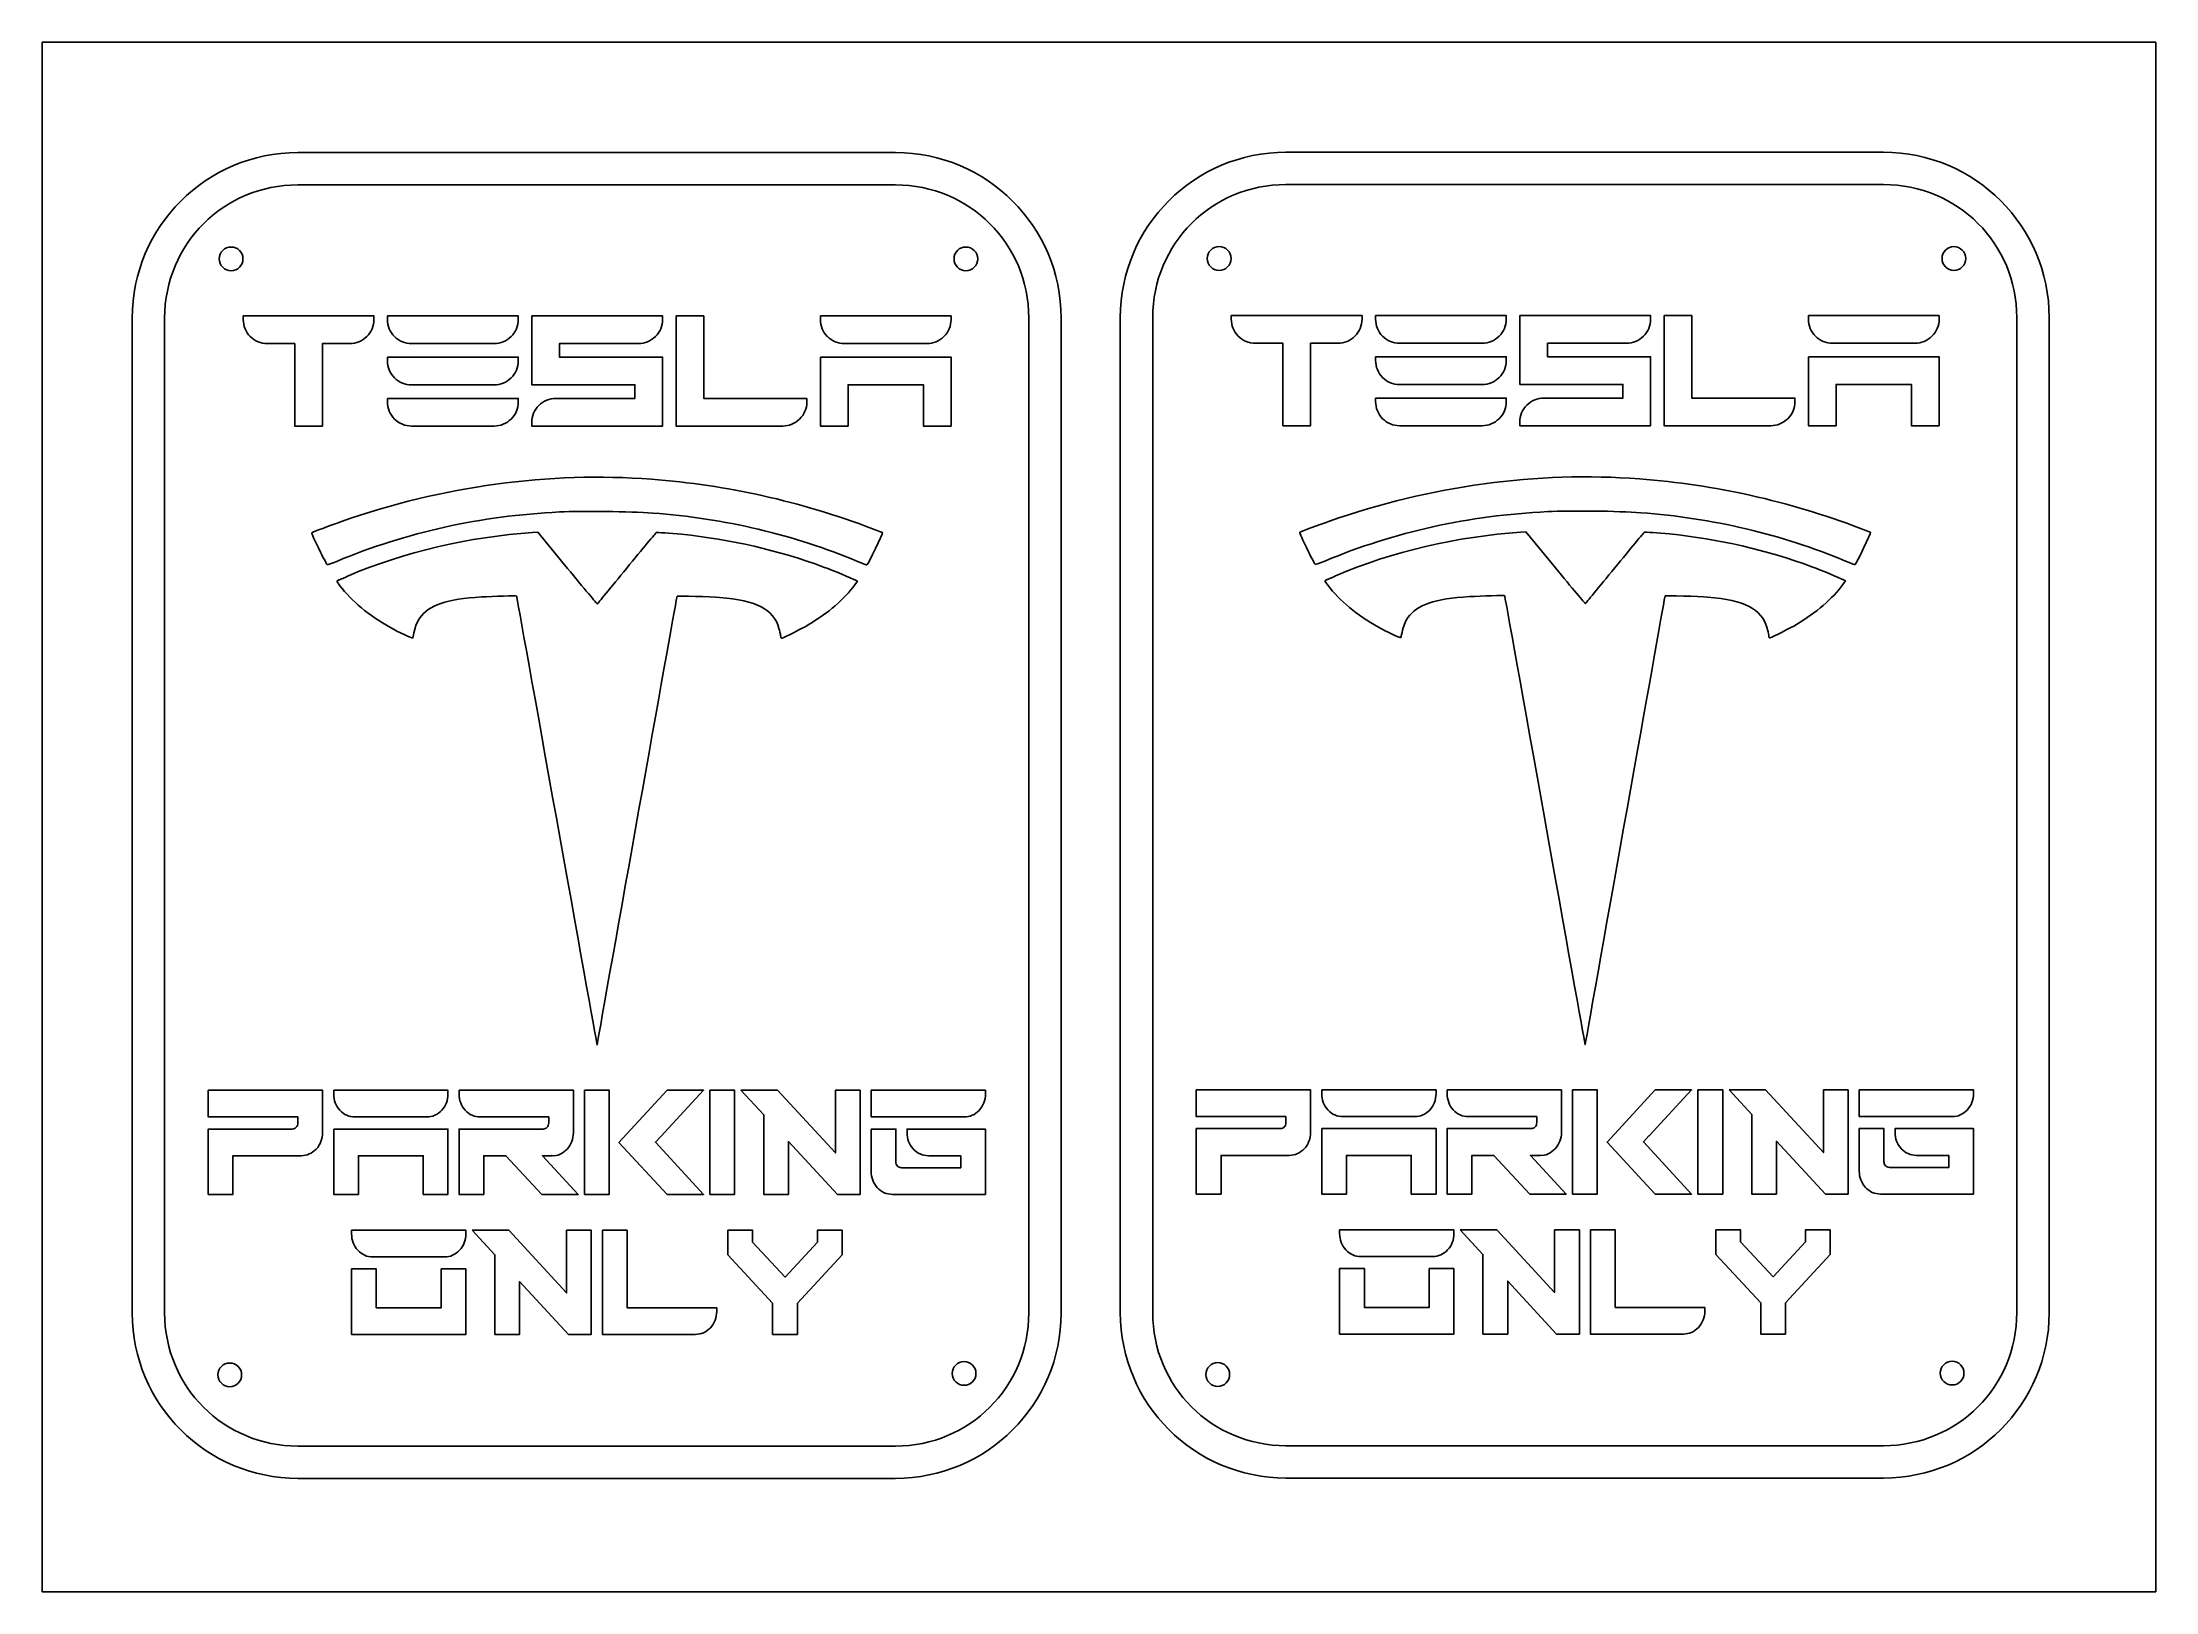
# Model space of a CAD drawing. Extents: x 0 to 300, y 0 to 219.
import ezdxf

# ---------------------------------------------------------------- set-up
doc = ezdxf.new("R2010")
doc.units = 0
doc.layers.add('Ebene_1', color=7, linetype='CONTINUOUS')

msp = doc.modelspace()

# ---------------------------------------------------------------- linework, layer by layer
at = {"layer": 'Ebene_1', "color": 7}
for points in [[(299.80186, 219.405233), (299.80186, -0.19479), (0.201867, -0.19479), (0.201867, 219.405233)], [(36.436552, 199.188395)], [(176.50163, 199.236848)], [(168.71828, 188.7583)], [(272.87472, 188.7583)], [(28.653196, 188.70984)], [(132.80964, 188.70984)], [(110.50391, 174.78125), (110.50391, 165.01758), (111.00391, 165.01758), (114.42578, 165.01758), (114.42578, 170.86133), (125.11328, 170.86133), (125.11328, 165.01758), (129.03516, 165.01758), (129.03516, 174.78125)], [(250.56899, 174.82971), (250.56899, 165.06604), (251.06899, 165.06604), (254.49086, 165.06604), (254.49086, 170.90979), (265.17836, 170.90979), (265.17836, 165.06604), (269.10024, 165.06604), (269.10024, 174.82971)], [(115.75622, 145.83109)], [(255.8213, 145.87955)], [(77.070078, 70.872582), (77.070078, 56.115237), (77.551219, 56.115237), (80.571932, 56.115237), (80.571932, 70.872582)], [(88.781642, 70.872582), (81.95095, 63.494594), (88.781642, 56.115237), (88.981174, 56.115237), (93.951707, 56.115237), (87.118487, 63.497325), (87.892603, 64.345743), (87.910255, 64.345743), (93.951675, 70.872582)], [(94.849584, 70.872582), (94.849584, 56.115237), (95.330725, 56.115237), (98.351438, 56.115237), (98.351438, 70.872582)], [(99.249315, 70.872582), (102.469552, 67.394327), (102.469552, 56.115237), (102.949431, 56.115237), (105.971403, 56.115237), (105.971403, 63.610539), (112.910701, 56.115237), (116.130939, 56.115237), (116.130939, 70.872582), (112.627825, 70.872582), (112.627825, 62.006447), (104.419374, 70.872582)], [(217.135156, 70.921037), (217.135156, 56.163692), (217.616298, 56.163692), (220.637011, 56.163692), (220.637011, 70.921037)], [(228.846721, 70.921037), (222.016029, 63.543049), (228.846721, 56.163692), (229.046253, 56.163692), (234.016786, 56.163692), (227.183566, 63.54578), (227.957682, 64.394198), (227.975334, 64.394198), (234.016753, 70.921037)], [(234.914663, 70.921037), (234.914663, 56.163692), (235.395804, 56.163692), (238.416517, 56.163692), (238.416517, 70.921037)], [(239.314394, 70.921037), (242.534631, 67.442782), (242.534631, 56.163692), (243.01451, 56.163692), (246.036482, 56.163692), (246.036482, 63.658994), (252.97578, 56.163692), (256.196018, 56.163692), (256.196018, 70.921037), (252.692904, 70.921037), (252.692904, 62.054902), (244.484453, 70.921037)], [(41.512333, 65.385126), (41.512333, 56.115237), (41.993474, 56.115237), (45.014187, 56.115237), (45.014187, 61.6027), (54.211441, 61.6027), (54.211441, 56.115237), (57.713288, 56.115237), (57.713288, 65.385126)], [(181.577411, 65.433581), (181.577411, 56.163692), (182.058552, 56.163692), (185.079265, 56.163692), (185.079265, 61.651155), (194.276519, 61.651155), (194.276519, 56.163692), (197.778367, 56.163692), (197.778367, 65.433581)], [(61.150737, 51.031536), (64.370977, 47.553281), (64.370977, 36.275553), (64.852118, 36.275553), (67.872824, 36.275553), (67.872824, 43.772216), (74.812127, 36.275553), (78.03236, 36.275553), (78.03236, 51.031536), (74.530512, 51.031536), (74.530512, 42.165394), (66.320796, 51.031536)], [(97.389149, 51.031536), (97.389149, 47.553281), (103.738705, 40.694985), (103.738705, 36.275553), (104.219846, 36.275553), (107.240555, 36.275553), (107.240555, 40.694985), (113.590108, 47.553281), (113.590108, 51.031536), (110.088256, 51.031536), (110.088256, 49.356516), (105.490261, 44.388752), (100.891003, 49.356516), (100.891003, 51.031536)], [(201.215816, 51.079991), (204.436055, 47.601736), (204.436055, 36.324008), (204.917196, 36.324008), (207.937903, 36.324008), (207.937903, 43.820671), (214.877206, 36.324008), (218.097439, 36.324008), (218.097439, 51.079991), (214.595591, 51.079991), (214.595591, 42.213849), (206.385874, 51.079991)], [(237.454228, 51.079991), (237.454228, 47.601736), (243.803784, 40.74344), (243.803784, 36.324008), (244.284925, 36.324008), (247.305635, 36.324008), (247.305635, 40.74344), (253.655187, 47.601736), (253.655187, 51.079991), (250.153336, 51.079991), (250.153336, 49.404971), (245.55534, 44.437207), (240.956082, 49.404971), (240.956082, 51.079991)], [(44.051905, 45.545442), (44.051905, 36.275553), (44.533046, 36.275553), (60.25286, 36.275553), (60.25286, 45.545442), (56.751006, 45.545442), (56.751006, 40.059348), (47.553753, 40.059348), (47.553753, 45.545442)], [(184.116983, 45.593897), (184.116983, 36.324008), (184.598124, 36.324008), (200.317939, 36.324008), (200.317939, 45.593897), (196.816085, 45.593897), (196.816085, 40.107803), (187.618831, 40.107803), (187.618831, 45.593897)], [(28.457217, 30.54125)], [(132.55565, 30.73724)], [(168.5223, 30.58971)], [(272.62073, 30.7857)]]:
    msp.add_lwpolyline(points, close=True, dxfattribs=at)
for points in [[(121.15841, 203.771318), (36.436552, 203.771318)], [(261.22349, 203.819778), (176.50163, 203.819778)], [(36.436552, 199.188395), (121.15841, 199.188395)], [(176.50163, 199.236848), (261.22349, 199.236848)], [(12.960898, 180.32734), (12.960898, 39.31572)], [(17.550002, 39.31572), (17.550002, 180.32734)], [(28.693359, 180.625), (28.693359, 180.125)], [(47.22275, 180.12491), (47.22275, 180.62491), (28.693359, 180.625)], [(49.144531, 180.625), (49.144531, 180.125)], [(67.675821, 180.12491), (67.675821, 180.62491), (49.144531, 180.625)], [(69.597656, 180.625), (69.597656, 170.86133), (84.207031, 170.86133), (84.207031, 168.93945), (73.019531, 168.93945)], [(88.128906, 180.125), (88.128906, 180.625), (69.597656, 180.625)], [(90.050781, 180.625), (90.050781, 165.01758), (90.550781, 165.01758), (105.16016, 165.01758)], [(108.58203, 168.43945), (108.58203, 168.93945), (93.972656, 168.93945), (93.972656, 180.625), (90.050781, 180.625)], [(110.50391, 180.625), (110.50391, 180.125)], [(129.0353, 180.12491), (129.0353, 180.62491), (110.50391, 180.625)], [(140.04498, 180.32734), (140.04498, 39.31572)], [(144.63408, 39.31572), (144.63408, 180.32734)], [(153.02598, 180.3758), (153.02598, 39.36418)], [(157.61508, 39.36418), (157.61508, 180.3758)], [(168.75844, 180.67346), (168.75844, 180.17346)], [(187.28783, 180.17337), (187.28783, 180.67337), (168.75844, 180.67346)], [(189.20961, 180.67346), (189.20961, 180.17346)], [(207.741, 180.17337), (207.741, 180.67337), (189.20961, 180.67346)], [(209.66274, 180.67346), (209.66274, 170.90979), (224.27211, 170.90979), (224.27211, 168.98791), (213.08461, 168.98791)], [(228.19399, 180.17346), (228.19399, 180.67346), (209.66274, 180.67346)], [(230.11586, 180.67346), (230.11586, 165.06604), (230.61586, 165.06604), (245.22524, 165.06604)], [(248.64711, 168.48791), (248.64711, 168.98791), (234.03774, 168.98791), (234.03774, 180.67346), (230.11586, 180.67346)], [(250.56899, 180.67346), (250.56899, 180.17346)], [(269.10039, 180.17337), (269.10039, 180.67337), (250.56899, 180.67346)], [(280.11006, 180.3758), (280.11006, 39.36418)], [(284.69916, 39.36418), (284.69916, 180.3758)], [(29.679688, 177.69922), (29.681688, 177.69722), (29.683688, 177.69522)], [(50.130859, 177.69922), (50.134759, 177.69722), (50.136759, 177.69522)], [(111.49023, 177.69922), (111.49223, 177.69722), (111.49623, 177.69522)], [(169.74477, 177.74768), (169.74677, 177.74568), (169.74877, 177.74368)], [(190.19594, 177.74768), (190.19994, 177.74568), (190.20194, 177.74368)], [(251.55531, 177.74768), (251.55731, 177.74568), (251.56131, 177.74368)], [(32.115328, 176.70303), (35.998141, 176.70303), (35.998141, 165.01749), (36.498141, 165.01749), (39.920016, 165.01749), (39.920016, 176.70303), (43.802828, 176.70303)], [(49.144531, 174.78125), (49.144531, 174.28125)], [(67.675821, 174.28116), (67.675821, 174.78116), (49.144531, 174.78125)], [(52.566446, 176.70303), (64.253946, 176.70303)], [(69.597656, 165.51758), (69.597656, 165.01758), (70.097656, 165.01758), (88.128906, 165.01758), (88.128906, 174.78125), (73.519531, 174.78125), (73.519531, 176.70312), (84.707031, 176.70312)], [(113.92592, 176.70303), (125.61342, 176.70303)], [(172.18041, 176.75149), (176.06322, 176.75149), (176.06322, 165.06595), (176.56322, 165.06595), (179.98509, 165.06595), (179.98509, 176.75149), (183.86791, 176.75149)], [(189.20961, 174.82971), (189.20961, 174.32971)], [(207.741, 174.32962), (207.741, 174.82962), (189.20961, 174.82971)], [(192.63162, 176.75149), (204.31912, 176.75149)], [(209.66274, 165.56604), (209.66274, 165.06604), (210.16274, 165.06604), (228.19399, 165.06604), (228.19399, 174.82971), (213.58461, 174.82971), (213.58461, 176.75158), (224.77211, 176.75158)], [(253.991, 176.75149), (265.67851, 176.75149)], [(50.130859, 171.85547), (50.134759, 171.85347), (50.136759, 171.85147)], [(52.566446, 170.86124), (64.253946, 170.86124)], [(190.19594, 171.90393), (190.19994, 171.90193), (190.20194, 171.89993)], [(192.63162, 170.9097), (204.31912, 170.9097)], [(49.144531, 168.93945), (49.144531, 168.43945)], [(67.675821, 168.43936), (67.675821, 168.93936), (49.144531, 168.93945)], [(189.20961, 168.98791), (189.20961, 168.48791)], [(207.741, 168.48782), (207.741, 168.98782), (189.20961, 168.98791)], [(50.130859, 166.01172), (50.134759, 166.00972), (50.136759, 166.00772)], [(52.566446, 165.01749), (64.253946, 165.01749)], [(190.19594, 166.06018), (190.19994, 166.05818), (190.20194, 166.05618)], [(192.63162, 165.06595), (204.31912, 165.06595)], [(69.68384, 149.90345), (70.464093, 149.95155), (74.652153, 144.84826)], [(209.74892, 149.95191), (210.52917, 150.00001), (214.71723, 144.89672)], [(115.46449, 143.17393), (115.75582, 143.0253), (115.38003, 142.50861)], [(255.52957, 143.22239), (255.8209, 143.07376), (255.44511, 142.55707)], [(78.911164, 77.63503), (78.852294, 77.30064), (78.802967, 77.56065)], [(218.97624, 77.68349), (218.91734, 77.3491), (218.86805, 77.60911)], [(23.732833, 70.872582), (23.732833, 67.088787), (36.431935, 67.088787), (36.431935, 66.237637)], [(39.933789, 64.865435), (39.933789, 70.872582), (23.732833, 70.872582)], [(41.512333, 70.872582), (41.512333, 70.35289)], [(57.713411, 70.352758), (57.713411, 70.872449), (41.512333, 70.872582)], [(59.290578, 70.872582), (59.290578, 70.35289)], [(75.492891, 64.8654), (75.492891, 70.872547), (59.290578, 70.872582)], [(117.708225, 70.872582), (117.708225, 67.088787), (118.189366, 67.088787), (130.88847, 67.088787)], [(133.90918, 70.35289), (133.90918, 70.872582), (117.708225, 70.872582)], [(163.797911, 70.921037), (163.797911, 67.137242), (176.497013, 67.137242), (176.497013, 66.286092)], [(179.998867, 64.91389), (179.998867, 70.921037), (163.797911, 70.921037)], [(181.577411, 70.921037), (181.577411, 70.401345)], [(197.77849, 70.401213), (197.77849, 70.920904), (181.577411, 70.921037)], [(199.355657, 70.921037), (199.355657, 70.401345)], [(215.55797, 64.913855), (215.55797, 70.921002), (199.355657, 70.921037)], [(257.773304, 70.921037), (257.773304, 67.137242), (258.254445, 67.137242), (270.95355, 67.137242)], [(273.97426, 70.401345), (273.97426, 70.921037), (257.773304, 70.921037)], [(42.382433, 68.039511), (42.38502, 68.036717), (42.387606, 68.033924)], [(44.533169, 67.088654), (54.692705, 67.088654)], [(60.161933, 68.039511), (60.164519, 68.036717), (60.165812, 68.033924)], [(62.312636, 67.088654), (71.991031, 67.088654), (71.991031, 66.237505)], [(182.447511, 68.087966), (182.450098, 68.085172), (182.452684, 68.082379)], [(184.598247, 67.137109), (194.757783, 67.137109)], [(200.227011, 68.087966), (200.229597, 68.085172), (200.230891, 68.082379)], [(202.377715, 67.137109), (212.056109, 67.137109), (212.056109, 66.28596)], [(35.643923, 65.385126), (23.732833, 65.385126), (23.732833, 56.115237), (24.213975, 56.115237), (27.234681, 56.115237), (27.234681, 61.6027), (36.913076, 61.6027)], [(71.201759, 65.384994), (59.290669, 65.384994), (59.290669, 56.115105), (59.77181, 56.115105), (62.793777, 56.115105), (62.793777, 61.602567), (65.923095, 61.602567), (71.002233, 56.115105), (76.173552, 56.115105), (71.093154, 61.602567), (72.472178, 61.602567), (72.410301, 61.606758)], [(117.708225, 65.385126), (117.708225, 59.379341)], [(121.210094, 60.749951), (121.210094, 65.384896), (117.708225, 65.385126)], [(120.728927, 56.115105), (133.909172, 56.115105), (133.909172, 65.384994), (122.787353, 65.384994), (122.787353, 64.865302)], [(175.709001, 65.433581), (163.797911, 65.433581), (163.797911, 56.163692), (164.279052, 56.163692), (167.299759, 56.163692), (167.299759, 61.651155), (176.978154, 61.651155)], [(211.266837, 65.433449), (199.355747, 65.433449), (199.355747, 56.16356), (199.836888, 56.16356), (202.858856, 56.16356), (202.858856, 61.651022), (205.988174, 61.651022), (211.067311, 56.16356), (216.238631, 56.16356), (211.158232, 61.651022), (212.537257, 61.651022), (212.47538, 61.655213)], [(257.773304, 65.433581), (257.773304, 59.427796)], [(261.275174, 60.798406), (261.275174, 65.433351), (257.773304, 65.433581)], [(260.794006, 56.16356), (273.974252, 56.16356), (273.974252, 65.433449), (262.852433, 65.433449), (262.852433, 64.913757)], [(125.809352, 61.602469), (130.407348, 61.602469), (130.407348, 59.898802), (121.999368, 59.898802)], [(123.658712, 62.551922), (123.661234, 62.550526), (123.662527, 62.547732)], [(265.874432, 61.650924), (270.472427, 61.650924), (270.472427, 59.947257), (262.064448, 59.947257)], [(263.723792, 62.600377), (263.726313, 62.598981), (263.727606, 62.596187)], [(118.57832, 57.065961), (118.580842, 57.063168), (118.583364, 57.060374)], [(258.6434, 57.114416), (258.645921, 57.111623), (258.648443, 57.108829)], [(44.051905, 51.031536), (44.051905, 50.511844)], [(60.252983, 50.511711), (60.252983, 51.031403), (44.051905, 51.031536)], [(79.60965, 51.031536), (79.60965, 36.275553), (80.090791, 36.275553), (92.791159, 36.275553)], [(95.811866, 39.539657), (95.811866, 40.059348), (83.112765, 40.059348), (83.112765, 51.031536), (79.60965, 51.031536)], [(184.116983, 51.079991), (184.116983, 50.560299)], [(200.318062, 50.560166), (200.318062, 51.079858), (184.116983, 51.079991)], [(219.674728, 51.079991), (219.674728, 36.324008), (220.15587, 36.324008), (232.856238, 36.324008)], [(235.876945, 39.588112), (235.876945, 40.107803), (223.177843, 40.107803), (223.177843, 51.079991), (219.674728, 51.079991)], [(44.921999, 48.199826), (44.924585, 48.197033), (44.927171, 48.194239)], [(184.987077, 48.248281), (184.989663, 48.245488), (184.992249, 48.242694)], [(47.072734, 47.24897), (57.23227, 47.24897)], [(187.137813, 47.297425), (197.297349, 47.297425)], [(121.15841, 20.45467), (36.436552, 20.45467)], [(261.22349, 20.50313), (176.50163, 20.50313)], [(36.436552, 15.87173), (121.15841, 15.87173)], [(176.50163, 15.92019), (261.22349, 15.92019)]]:
    msp.add_lwpolyline(points, dxfattribs=at)
for points in [[(36.436552, 203.771318), (23.471054, 203.771318), (12.960898, 193.27535), (12.960898, 180.32734)], [(144.63408, 180.32734), (144.63408, 193.27535), (134.12393, 203.771318), (121.15841, 203.771318)], [(176.50163, 203.819778), (163.53613, 203.819778), (153.02598, 193.32381), (153.02598, 180.3758)], [(284.69916, 180.3758), (284.69916, 193.32381), (274.18901, 203.819778), (261.22349, 203.819778)], [(17.550002, 180.32734), (17.550002, 190.81568), (25.934045, 199.188395), (36.436552, 199.188395)], [(121.15841, 199.188395), (131.66094, 199.188395), (140.04498, 190.81568), (140.04498, 180.32734)], [(157.61508, 180.3758), (157.61508, 190.86414), (165.99912, 199.236848), (176.50163, 199.236848)], [(261.22349, 199.236848), (271.72602, 199.236848), (280.11006, 190.86414), (280.11006, 180.3758)], [(25.293311, 188.70984), (25.293309, 189.155391), (25.470302, 189.582693), (25.785354, 189.897745)], [(25.785354, 189.897745), (26.100405, 190.212797), (26.527707, 190.389791), (26.973258, 190.38979)], [(26.973258, 190.38979), (27.418807, 190.389789), (27.846107, 190.212794), (28.161156, 189.897742)], [(28.161156, 189.897742), (28.476206, 189.58269), (28.653198, 189.155389), (28.653196, 188.70984)], [(129.44976, 188.70984), (129.449758, 189.155391), (129.626752, 189.582694), (129.941804, 189.897746)], [(129.941804, 189.897746), (130.256856, 190.212798), (130.684159, 190.389792), (131.12971, 190.38979)], [(131.12971, 190.38979), (132.057515, 190.389783), (132.809644, 189.637645), (132.80964, 188.70984)], [(165.35839, 188.7583), (165.358388, 189.203851), (165.535382, 189.631154), (165.850434, 189.946206)], [(165.850437, 187.5704), (165.535385, 187.88545), (165.358391, 188.312751), (165.35839, 188.7583)], [(165.850434, 189.946206), (166.165486, 190.261258), (166.592789, 190.438252), (167.03834, 190.43825)], [(167.03834, 190.43825), (167.483889, 190.438249), (167.91119, 190.261255), (168.22624, 189.946203)], [(168.71828, 188.7583), (168.718279, 187.830495), (167.966145, 187.078361), (167.03834, 187.07836)], [(168.22624, 189.946203), (168.54129, 189.631151), (168.718282, 189.203849), (168.71828, 188.7583)], [(269.51484, 188.7583), (269.514838, 189.203851), (269.691832, 189.631154), (270.006884, 189.946206)], [(270.006887, 187.5704), (269.691835, 187.88545), (269.514841, 188.312751), (269.51484, 188.7583)], [(270.006884, 189.946206), (270.321936, 190.261258), (270.749239, 190.438252), (271.19479, 190.43825)], [(271.19479, 190.43825), (272.122595, 190.438243), (272.874724, 189.686105), (272.87472, 188.7583)], [(272.87472, 188.7583), (272.874719, 187.830499), (272.122591, 187.078367), (271.19479, 187.07836)], [(25.785357, 187.521941), (25.470306, 187.836991), (25.293312, 188.264291), (25.293311, 188.70984)], [(26.973258, 187.0299), (26.527709, 187.029899), (26.100408, 187.206891), (25.785357, 187.521941)], [(28.653196, 188.70984), (28.653195, 187.782036), (27.901062, 187.029902), (26.973258, 187.0299)], [(129.941807, 187.52194), (129.626755, 187.83699), (129.449761, 188.264291), (129.44976, 188.70984)], [(131.12971, 187.0299), (130.684161, 187.029898), (130.256859, 187.20689), (129.941807, 187.52194)], [(132.80964, 188.70984), (132.809639, 187.782039), (132.057511, 187.029907), (131.12971, 187.0299)], [(167.03834, 187.07836), (166.592791, 187.078358), (166.165489, 187.25535), (165.850437, 187.5704)], [(271.19479, 187.07836), (270.749241, 187.078358), (270.321939, 187.25535), (270.006887, 187.5704)], [(28.693359, 180.125), (28.693359, 179.2021), (29.03557, 178.36075), (29.679688, 177.69922)], [(46.205172, 177.68936), (46.870562, 178.33724), (47.22275, 179.18586), (47.22275, 180.12491)], [(49.144531, 180.125), (49.144531, 179.2021), (49.486741, 178.36075), (50.130859, 177.69922)], [(66.658243, 177.68936), (67.323633, 178.33724), (67.675821, 179.18586), (67.675821, 180.12491)], [(87.111328, 177.68945), (87.776718, 178.33733), (88.128906, 179.18595), (88.128906, 180.125)], [(110.50391, 180.125), (110.50391, 179.2021), (110.84612, 178.36075), (111.49023, 177.69922)], [(128.01772, 177.68936), (128.68311, 178.33724), (129.0353, 179.18586), (129.0353, 180.12491)], [(168.75844, 180.17346), (168.75844, 179.25056), (169.10065, 178.40921), (169.74477, 177.74768)], [(186.27025, 177.73782), (186.93564, 178.3857), (187.28783, 179.23432), (187.28783, 180.17337)], [(189.20961, 180.17346), (189.20961, 179.25056), (189.55182, 178.40921), (190.19594, 177.74768)], [(206.72342, 177.73782), (207.38881, 178.3857), (207.741, 179.23432), (207.741, 180.17337)], [(227.17641, 177.73791), (227.8418, 178.38579), (228.19399, 179.23441), (228.19399, 180.17346)], [(250.56899, 180.17346), (250.56899, 179.25056), (250.9112, 178.40921), (251.55531, 177.74768)], [(268.0828, 177.73782), (268.74819, 178.3857), (269.10039, 179.23432), (269.10039, 180.17337)], [(29.683688, 177.69522), (30.332751, 177.04616), (31.179362, 176.70303), (32.115328, 176.70303)], [(43.802828, 176.70303), (44.712752, 176.70303), (45.545216, 177.04677), (46.205172, 177.68936)], [(50.136759, 177.69522), (50.785822, 177.04616), (51.630479, 176.70303), (52.566446, 176.70303)], [(64.253946, 176.70303), (65.163869, 176.70303), (65.998287, 177.04677), (66.658243, 177.68936)], [(84.707031, 176.70312), (85.616954, 176.70312), (86.451372, 177.04686), (87.111328, 177.68945)], [(111.49623, 177.69522), (112.1453, 177.04616), (112.98995, 176.70303), (113.92592, 176.70303)], [(125.61342, 176.70303), (126.52334, 176.70303), (127.35776, 177.04677), (128.01772, 177.68936)], [(169.74877, 177.74368), (170.39783, 177.09462), (171.24444, 176.75149), (172.18041, 176.75149)], [(183.86791, 176.75149), (184.77783, 176.75149), (185.6103, 177.09523), (186.27025, 177.73782)], [(190.20194, 177.74368), (190.851, 177.09462), (191.69566, 176.75149), (192.63162, 176.75149)], [(204.31912, 176.75149), (205.22905, 176.75149), (206.06347, 177.09523), (206.72342, 177.73782)], [(224.77211, 176.75158), (225.68203, 176.75158), (226.51645, 177.09532), (227.17641, 177.73791)], [(251.56131, 177.74368), (252.21038, 177.09462), (253.05503, 176.75149), (253.991, 176.75149)], [(265.67851, 176.75149), (266.58842, 176.75149), (267.42285, 177.09523), (268.0828, 177.73782)], [(49.144531, 174.28125), (49.144531, 173.35835), (49.486741, 172.517), (50.130859, 171.85547)], [(66.658243, 171.84757), (67.323633, 172.49545), (67.675821, 173.34211), (67.675821, 174.28116)], [(189.20961, 174.32971), (189.20961, 173.40681), (189.55182, 172.56546), (190.19594, 171.90393)], [(206.72342, 171.89603), (207.38881, 172.54391), (207.741, 173.39057), (207.741, 174.32962)], [(50.136759, 171.85147), (50.785822, 171.20241), (51.630479, 170.86124), (52.566446, 170.86124)], [(64.253946, 170.86124), (65.163869, 170.86124), (65.998287, 171.20498), (66.658243, 171.84757)], [(190.20194, 171.89993), (190.851, 171.25087), (191.69566, 170.9097), (192.63162, 170.9097)], [(204.31912, 170.9097), (205.22905, 170.9097), (206.06347, 171.25344), (206.72342, 171.89603)], [(49.144531, 168.43945), (49.144531, 167.51655), (49.486741, 166.67325), (50.130859, 166.01172)], [(66.658243, 166.00382), (67.323633, 166.6517), (67.675821, 167.50031), (67.675821, 168.43936)], [(70.589844, 167.92383), (69.942373, 167.27636), (69.597656, 166.44048), (69.597656, 165.51758)], [(73.019531, 168.93945), (72.093483, 168.93945), (71.250312, 168.5843), (70.589844, 167.92383)], [(107.56445, 166.00391), (108.22984, 166.65179), (108.58203, 167.5004), (108.58203, 168.43945)], [(189.20961, 168.48791), (189.20961, 167.56501), (189.55182, 166.72171), (190.19594, 166.06018)], [(206.72342, 166.05228), (207.38881, 166.70016), (207.741, 167.54877), (207.741, 168.48782)], [(210.65492, 167.97229), (210.00745, 167.32482), (209.66274, 166.48894), (209.66274, 165.56604)], [(213.08461, 168.98791), (212.15856, 168.98791), (211.31539, 168.63276), (210.65492, 167.97229)], [(247.62953, 166.05237), (248.29492, 166.70025), (248.64711, 167.54886), (248.64711, 168.48791)], [(50.136759, 166.00772), (50.785822, 165.35866), (51.630479, 165.01749), (52.566446, 165.01749)], [(64.253946, 165.01749), (65.163869, 165.01749), (65.998287, 165.36123), (66.658243, 166.00382)], [(105.16016, 165.01758), (106.07008, 165.01758), (106.9045, 165.36132), (107.56445, 166.00391)], [(190.20194, 166.05618), (190.851, 165.40712), (191.69566, 165.06595), (192.63162, 165.06595)], [(204.31912, 165.06595), (205.22905, 165.06595), (206.06347, 165.40969), (206.72342, 166.05228)], [(245.22524, 165.06604), (246.13516, 165.06604), (246.96958, 165.40978), (247.62953, 166.05237)], [(42.597737, 151.48356), (56.874453, 156.50106), (72.121607, 158.58031), (86.552285, 157.47765)], [(86.552285, 157.47765), (97.345556, 156.65291), (107.51771, 154.37619), (117.87227, 150.46762)], [(182.66282, 151.53202), (196.93953, 156.54952), (212.18669, 158.62877), (226.61737, 157.52611)], [(226.61737, 157.52611), (237.41064, 156.70137), (247.58279, 154.42465), (257.93735, 150.51608)], [(73.540293, 152.83657), (62.272953, 152.28103), (51.906775, 149.98481), (41.944291, 145.83774)], [(86.738061, 152.68568), (83.506052, 152.92009), (76.791621, 152.9969), (73.540293, 152.83657)], [(213.60537, 152.88503), (202.33803, 152.32949), (191.97186, 150.03327), (182.00937, 145.8862)], [(226.80314, 152.73414), (223.57113, 152.96855), (216.8567, 153.04536), (213.60537, 152.88503)], [(39.64644, 147.12626), (38.76153, 148.91177), (38.349137, 149.83928), (38.412176, 149.90233)], [(38.412176, 149.90233), (38.476726, 149.96683), (41.074829, 150.94835), (42.597737, 151.48356)], [(43.712398, 143.82769), (51.204791, 147.0872), (60.943761, 149.36555), (69.68384, 149.90345)], [(83.051301, 144.86365), (85.30512, 147.6102), (87.183582, 149.87864), (87.225646, 149.90465)], [(115.75622, 145.83109), (106.88107, 149.57413), (96.797828, 151.95598), (86.738061, 152.68568)], [(87.225646, 149.90465), (87.313386, 149.95885), (89.18782, 149.83805), (90.825116, 149.6725)], [(119.30339, 149.90909), (119.38799, 149.82439), (117.31761, 145.50234), (117.10783, 145.32573)], [(117.87227, 150.46762), (118.6432, 150.17662), (119.2872, 149.92528), (119.30339, 149.90909)], [(179.71152, 147.17472), (178.82661, 148.96023), (178.41422, 149.88774), (178.47726, 149.95079)], [(178.47726, 149.95079), (178.54176, 150.01529), (181.13991, 150.99681), (182.66282, 151.53202)], [(183.77748, 143.87615), (191.26987, 147.13566), (201.00884, 149.41401), (209.74892, 149.95191)], [(223.11638, 144.91211), (225.3702, 147.65866), (227.24866, 149.9271), (227.29073, 149.95311)], [(255.8213, 145.87955), (246.94615, 149.62259), (236.86291, 152.00444), (226.80314, 152.73414)], [(227.29073, 149.95311), (227.37843, 150.00731), (229.2529, 149.88651), (230.8902, 149.72096)], [(259.36847, 149.95755), (259.45307, 149.87285), (257.38269, 145.5508), (257.17291, 145.37419)], [(257.93735, 150.51608), (258.70828, 150.22508), (259.35228, 149.97374), (259.36847, 149.95755)], [(40.601365, 145.35469), (40.549115, 145.37489), (40.119412, 146.17194), (39.64644, 147.12626)], [(90.825116, 149.6725), (97.729809, 148.97456), (104.66453, 147.3768), (110.9632, 145.0327)], [(180.66645, 145.40315), (180.61415, 145.42335), (180.18449, 146.2204), (179.71152, 147.17472)], [(230.8902, 149.72096), (237.79489, 149.02302), (244.72961, 147.42526), (251.02828, 145.08116)], [(41.944291, 145.83774), (41.257897, 145.55201), (40.653595, 145.33466), (40.601365, 145.35469)], [(42.244767, 143.19511), (42.398029, 143.25851), (43.05846, 143.5432), (43.712398, 143.82769)], [(74.652153, 144.84826), (76.955588, 142.04144), (78.865703, 139.77307), (78.896843, 139.80743)], [(78.896843, 139.80743), (78.928083, 139.84183), (80.797502, 142.1171), (83.051301, 144.86365)], [(110.9632, 145.0327), (112.44973, 144.47948), (114.84088, 143.49207), (115.46449, 143.17393)], [(117.10783, 145.32573), (117.07963, 145.30203), (116.47146, 145.52944), (115.75622, 145.83109)], [(182.00937, 145.8862), (181.32298, 145.60047), (180.71867, 145.38312), (180.66645, 145.40315)], [(182.30985, 143.24357), (182.46311, 143.30697), (183.12354, 143.59166), (183.77748, 143.87615)], [(214.71723, 144.89672), (217.02067, 142.0899), (218.93078, 139.82153), (218.96192, 139.85589)], [(218.96192, 139.85589), (218.99312, 139.89029), (220.86258, 142.16556), (223.11638, 144.91211)], [(251.02828, 145.08116), (252.51481, 144.52794), (254.90596, 143.54053), (255.52957, 143.22239)], [(257.17291, 145.37419), (257.14471, 145.35049), (256.53654, 145.5779), (255.8213, 145.87955)], [(41.966109, 143.02133), (41.966109, 143.05353), (42.091505, 143.13163), (42.244767, 143.19511)], [(42.406444, 142.37849), (42.164265, 142.6999), (41.966109, 142.98918), (41.966109, 143.02133)], [(49.564948, 136.45138), (46.47826, 138.18429), (44.054956, 140.19075), (42.406444, 142.37849)], [(67.454537, 140.91851), (67.454537, 140.97591), (64.141193, 140.89201), (62.475747, 140.79261)], [(78.802967, 77.56065), (78.672601, 78.24822), (67.454537, 140.87824), (67.454537, 140.91851)], [(90.18619, 140.8847), (90.15524, 140.8509), (80.870631, 88.76674), (78.911164, 77.63503)], [(96.212608, 140.7269), (95.056168, 140.825), (90.246617, 140.95098), (90.18619, 140.8847)], [(115.38003, 142.50861), (113.91956, 140.50065), (111.62999, 138.52739), (108.79458, 136.83296)], [(182.03119, 143.06979), (182.03119, 143.10199), (182.15658, 143.18009), (182.30985, 143.24357)], [(182.47152, 142.42695), (182.22934, 142.74836), (182.03119, 143.03764), (182.03119, 143.06979)], [(189.63003, 136.49984), (186.54334, 138.23275), (184.12004, 140.23921), (182.47152, 142.42695)], [(202.54083, 140.84107), (197.58454, 140.5455), (195.0354, 139.67756), (193.80333, 137.86614)], [(207.51962, 140.96697), (207.51962, 141.02437), (204.20627, 140.94047), (202.54083, 140.84107)], [(218.86805, 77.60911), (218.73768, 78.29668), (207.51962, 140.9267), (207.51962, 140.96697)], [(230.25127, 140.93316), (230.22027, 140.89936), (220.93571, 88.8152), (218.97624, 77.68349)], [(236.27769, 140.77536), (235.12125, 140.87346), (230.3117, 140.99944), (230.25127, 140.93316)], [(255.44511, 142.55707), (253.98464, 140.54911), (251.69507, 138.57585), (248.85966, 136.88142)], [(53.738252, 137.81768), (53.283994, 137.14983), (53.094347, 136.67362), (52.896106, 135.7032)], [(62.475747, 140.79261), (57.519465, 140.49704), (54.97032, 139.6291), (53.738252, 137.81768)], [(104.63368, 136.33819), (103.84728, 139.06526), (101.52372, 140.27618), (96.212608, 140.7269)], [(193.80333, 137.86614), (193.34907, 137.19829), (193.15943, 136.72208), (192.96119, 135.75166)], [(244.69876, 136.38665), (243.91236, 139.11372), (241.5888, 140.32464), (236.27769, 140.77536)], [(52.716994, 134.95365), (52.656604, 134.89325), (50.59694, 135.872), (49.564948, 136.45138)], [(52.896106, 135.7032), (52.815646, 135.3089), (52.73495, 134.9716), (52.716994, 134.95365)], [(104.86842, 135.31574), (104.83922, 135.53179), (104.73354, 135.99188), (104.63368, 136.33819)], [(105.08146, 134.96927), (104.93622, 134.92717), (104.91675, 134.95917), (104.86842, 135.31574)], [(108.79458, 136.83296), (108.0148, 136.36694), (105.43343, 135.07131), (105.08146, 134.96927)], [(192.78207, 135.00211), (192.72167, 134.94171), (190.66202, 135.92046), (189.63003, 136.49984)], [(192.96119, 135.75166), (192.88069, 135.35736), (192.80003, 135.02006), (192.78207, 135.00211)], [(244.9335, 135.3642), (244.9043, 135.58025), (244.79862, 136.04034), (244.69876, 136.38665)], [(245.14654, 135.01773), (245.0013, 134.97563), (244.98183, 135.00763), (244.9335, 135.3642)], [(248.85966, 136.88142), (248.07988, 136.4154), (245.49851, 135.11977), (245.14654, 135.01773)], [(41.512333, 70.35289), (41.512333, 69.474679), (41.814988, 68.668987), (42.382433, 68.039511)], [(56.814273, 68.029831), (57.400774, 68.646653), (57.713411, 69.459294), (57.713411, 70.352758)], [(59.290578, 70.35289), (59.290578, 69.474679), (59.594487, 68.668987), (60.161933, 68.039511)], [(133.010039, 68.029964), (133.596535, 68.646786), (133.90918, 69.459426), (133.90918, 70.35289)], [(181.577411, 70.401345), (181.577411, 69.523134), (181.880066, 68.717442), (182.447511, 68.087966)], [(196.879352, 68.078286), (197.465852, 68.695108), (197.77849, 69.507749), (197.77849, 70.401213)], [(199.355657, 70.401345), (199.355657, 69.523134), (199.659565, 68.717442), (200.227011, 68.087966)], [(273.075119, 68.078419), (273.661614, 68.695241), (273.97426, 69.507881), (273.97426, 70.401345)], [(36.431935, 66.237637), (36.431935, 65.977128), (36.364219, 65.808295), (36.198308, 65.626556)], [(42.387606, 68.033924), (42.95981, 67.415879), (43.70895, 67.088654), (44.533169, 67.088654)], [(54.692705, 67.088654), (55.494695, 67.088654), (56.233011, 67.418519), (56.814273, 68.029831)], [(60.165812, 68.033924), (60.73801, 67.415879), (61.488417, 67.088654), (62.312636, 67.088654)], [(71.991031, 66.237505), (71.991031, 65.977198), (71.924292, 65.808002), (71.758672, 65.626423)], [(130.88847, 67.088787), (131.690459, 67.088787), (132.42877, 67.418652), (133.010039, 68.029964)], [(176.497013, 66.286092), (176.497013, 66.025583), (176.429297, 65.85675), (176.263386, 65.675011)], [(182.452684, 68.082379), (183.024888, 67.464334), (183.774028, 67.137109), (184.598247, 67.137109)], [(194.757783, 67.137109), (195.559773, 67.137109), (196.298089, 67.466974), (196.879352, 68.078286)], [(200.230891, 68.082379), (200.803089, 67.464334), (201.553495, 67.137109), (202.377715, 67.137109)], [(212.056109, 66.28596), (212.056109, 66.025653), (211.98937, 65.856457), (211.82375, 65.674878)], [(270.95355, 67.137242), (271.755539, 67.137242), (272.49385, 67.467107), (273.075119, 68.078419)], [(36.198308, 65.626556), (36.029126, 65.455872), (35.873787, 65.385126), (35.643923, 65.385126)], [(39.034645, 62.542508), (39.621138, 63.159323), (39.933789, 63.971964), (39.933789, 64.865435)], [(71.758672, 65.626423), (71.58872, 65.454245), (71.432521, 65.384994), (71.201759, 65.384994)], [(74.593747, 62.542473), (75.180247, 63.159288), (75.492891, 63.971929), (75.492891, 64.8654)], [(122.787353, 64.865302), (122.787353, 63.987091), (123.091269, 63.181399), (123.658712, 62.551922)], [(176.263386, 65.675011), (176.094204, 65.504327), (175.938865, 65.433581), (175.709001, 65.433581)], [(179.099723, 62.590963), (179.686216, 63.207778), (179.998867, 64.020419), (179.998867, 64.91389)], [(211.82375, 65.674878), (211.653799, 65.5027), (211.497599, 65.433449), (211.266837, 65.433449)], [(214.658826, 62.590928), (215.245326, 63.207743), (215.55797, 64.020384), (215.55797, 64.913855)], [(262.852433, 64.913757), (262.852433, 64.035546), (263.156349, 63.229854), (263.723792, 62.600377)], [(36.913076, 61.6027), (37.715066, 61.6027), (38.453375, 61.931196), (39.034645, 62.542508)], [(72.410301, 61.606758), (73.280292, 61.484953), (74.031687, 61.951352), (74.593747, 62.542473)], [(121.431091, 60.136146), (121.279355, 60.313863), (121.210094, 60.486034), (121.210094, 60.749951)], [(121.999368, 59.898802), (121.755034, 59.898802), (121.595618, 59.972258), (121.431091, 60.136146)], [(123.662527, 62.547732), (124.234729, 61.929688), (124.985134, 61.602469), (125.809352, 61.602469)], [(176.978154, 61.651155), (177.780144, 61.651155), (178.518453, 61.979651), (179.099723, 62.590963)], [(212.47538, 61.655213), (213.34537, 61.533408), (214.096766, 61.999807), (214.658826, 62.590928)], [(261.496171, 60.184601), (261.344434, 60.362318), (261.275174, 60.534489), (261.275174, 60.798406)], [(262.064448, 59.947257), (261.820114, 59.947257), (261.660697, 60.020713), (261.496171, 60.184601)], [(263.727606, 62.596187), (264.299808, 61.978143), (265.050213, 61.650924), (265.874432, 61.650924)], [(117.708225, 59.379341), (117.708225, 58.50113), (118.010874, 57.695431), (118.57832, 57.065961)], [(118.583364, 57.060374), (119.155566, 56.442323), (119.904707, 56.115105), (120.728927, 56.115105)], [(257.773304, 59.427796), (257.773304, 58.549585), (258.075953, 57.743886), (258.6434, 57.114416)], [(258.648443, 57.108829), (259.220646, 56.490778), (259.969787, 56.16356), (260.794006, 56.16356)], [(44.051905, 50.511844), (44.051905, 49.633633), (44.35456, 48.829296), (44.921999, 48.199826)], [(44.927171, 48.194239), (45.499376, 47.576188), (46.248515, 47.24897), (47.072734, 47.24897)], [(57.23227, 47.24897), (58.03426, 47.24897), (58.77257, 47.578821), (59.353839, 48.190147)], [(59.353839, 48.190147), (59.940339, 48.806962), (60.252983, 49.618241), (60.252983, 50.511711)], [(184.116983, 50.560299), (184.116983, 49.682088), (184.419638, 48.877751), (184.987077, 48.248281)], [(184.992249, 48.242694), (185.564454, 47.624643), (186.313593, 47.297425), (187.137813, 47.297425)], [(197.297349, 47.297425), (198.099339, 47.297425), (198.837648, 47.627276), (199.418917, 48.238602)], [(199.418917, 48.238602), (200.005418, 48.855417), (200.318062, 49.666696), (200.318062, 50.560166)], [(12.960898, 39.31572), (12.960898, 26.36771), (23.471054, 15.87173), (36.436552, 15.87173)], [(36.436552, 20.45467), (25.934045, 20.45467), (17.550002, 28.82738), (17.550002, 39.31572)], [(94.911461, 37.21673), (95.497955, 37.833545), (95.811866, 38.646193), (95.811866, 39.539657)], [(121.15841, 15.87173), (134.12393, 15.87173), (144.63408, 26.36771), (144.63408, 39.31572)], [(140.04498, 39.31572), (140.04498, 28.82737), (131.66094, 20.45467), (121.15841, 20.45467)], [(153.02598, 39.36418), (153.02598, 26.41617), (163.53613, 15.92019), (176.50163, 15.92019)], [(176.50163, 20.50313), (165.99912, 20.50313), (157.61508, 28.87584), (157.61508, 39.36418)], [(234.97654, 37.265185), (235.563034, 37.882), (235.876945, 38.694648), (235.876945, 39.588112)], [(261.22349, 15.92019), (274.18901, 15.92019), (284.69916, 26.41617), (284.69916, 39.36418)], [(280.11006, 39.36418), (280.11006, 28.87583), (271.72602, 20.50313), (261.22349, 20.50313)], [(92.791159, 36.275553), (93.593143, 36.275553), (94.330191, 36.605411), (94.911461, 37.21673)], [(232.856238, 36.324008), (233.658222, 36.324008), (234.39527, 36.653866), (234.97654, 37.265185)], [(25.097333, 30.54125), (25.097331, 30.986799), (25.274323, 31.4141), (25.589372, 31.729152)], [(26.77727, 28.86131), (25.849467, 28.861313), (25.097334, 29.613447), (25.097333, 30.54125)], [(25.589372, 31.729152), (25.904422, 32.044203), (26.331721, 32.221199), (26.77727, 32.2212)], [(26.77727, 32.2212), (27.222821, 32.221201), (27.650123, 32.044207), (27.965174, 31.729155)], [(28.457217, 30.54125), (28.457216, 30.095701), (28.280222, 29.668401), (27.965171, 29.353351)], [(27.965174, 31.729155), (28.280226, 31.414103), (28.457219, 30.986801), (28.457217, 30.54125)], [(129.19577, 30.73724), (129.195766, 31.665045), (129.947895, 32.417183), (130.8757, 32.41719)], [(130.8757, 29.05729), (129.947895, 29.057297), (129.195766, 29.809435), (129.19577, 30.73724)], [(130.8757, 32.41719), (131.321251, 32.417192), (131.748554, 32.240198), (132.063606, 31.925146)], [(132.063606, 31.925146), (132.378658, 31.610094), (132.555652, 31.182791), (132.55565, 30.73724)], [(132.55565, 30.73724), (132.555652, 30.291689), (132.378658, 29.864386), (132.063606, 29.549334)], [(165.16241, 30.58971), (165.162408, 31.035259), (165.3394, 31.462561), (165.65445, 31.777613)], [(166.84235, 28.90977), (165.914545, 28.909771), (165.162411, 29.661905), (165.16241, 30.58971)], [(165.65445, 31.777613), (165.9695, 32.092665), (166.396801, 32.269659), (166.84235, 32.26966)], [(166.84235, 32.26966), (167.287901, 32.269662), (167.715204, 32.092668), (168.030256, 31.777616)], [(168.5223, 30.58971), (168.522299, 30.144161), (168.345305, 29.71686), (168.030253, 29.40181)], [(168.030256, 31.777616), (168.345308, 31.462564), (168.522302, 31.035261), (168.5223, 30.58971)], [(269.26085, 30.7857), (269.260846, 31.713505), (270.012975, 32.465643), (270.94078, 32.46565)], [(270.94078, 29.10575), (270.012975, 29.105757), (269.260846, 29.857895), (269.26085, 30.7857)], [(270.94078, 32.46565), (271.386331, 32.465652), (271.813634, 32.288658), (272.128686, 31.973606)], [(272.128686, 31.973606), (272.443738, 31.658554), (272.620732, 31.231251), (272.62073, 30.7857)], [(272.62073, 30.7857), (272.620732, 30.340149), (272.443738, 29.912846), (272.128686, 29.597794)], [(27.965171, 29.353351), (27.65012, 29.038301), (27.222819, 28.861309), (26.77727, 28.86131)], [(132.063606, 29.549334), (131.748554, 29.234282), (131.321251, 29.057288), (130.8757, 29.05729)], [(168.030253, 29.40181), (167.715201, 29.08676), (167.287899, 28.909768), (166.84235, 28.90977)], [(272.128686, 29.597794), (271.813634, 29.282742), (271.386331, 29.105748), (270.94078, 29.10575)]]:
    msp.add_open_spline(points, degree=3, dxfattribs=at)

doc.saveas('drawing.dxf')
